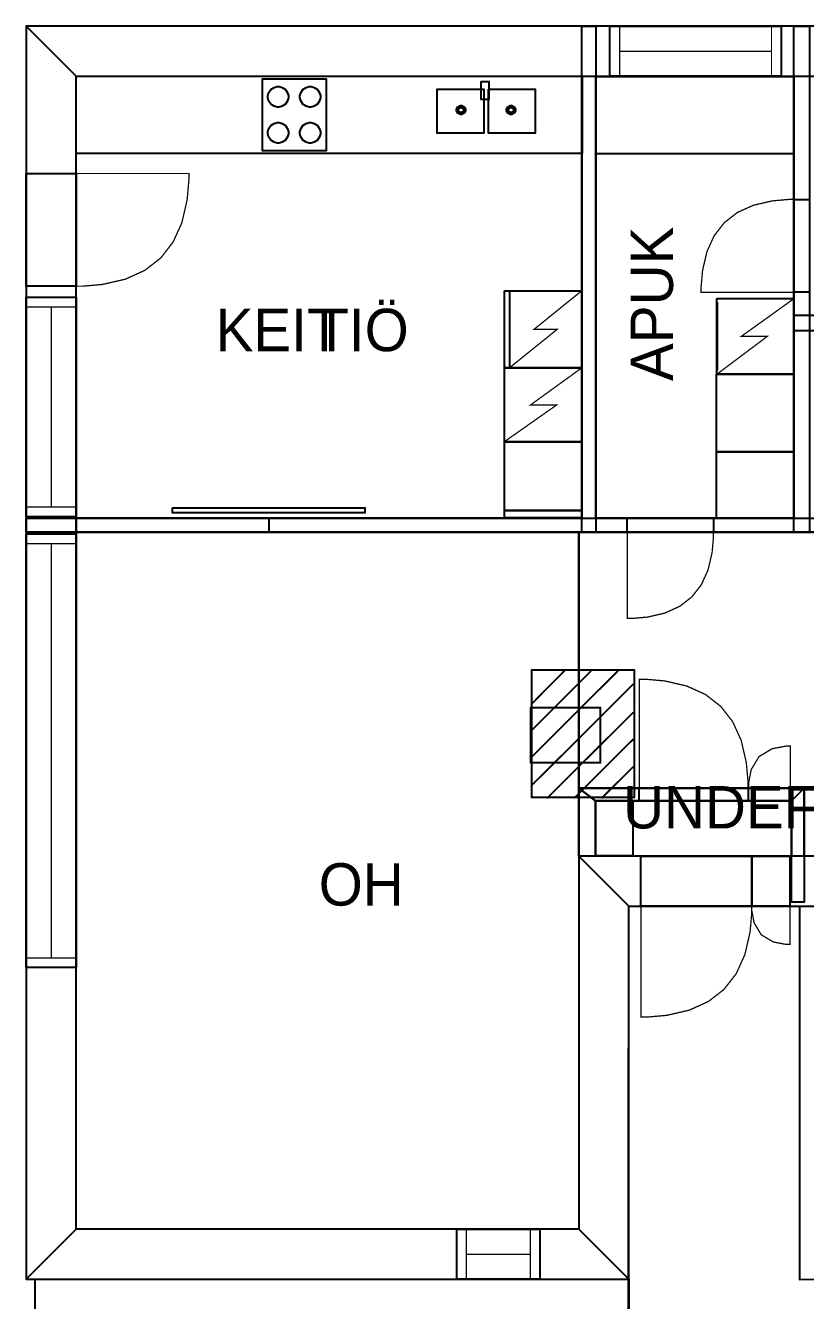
# Model space of a CAD drawing. Extents: x 1.1 to 16.2, y 0 to 16.7.
# Drawn here: x 1.06 to 7.38, y 6.36 to 16.69 of the extents above; entities that cross this region are included whole.
import ezdxf

# ---------------------------------------------------------------- set-up
doc = ezdxf.new("R2010")
doc.units = 0
doc.layers.get('0').update_dxf_attribs({"linetype": 'CONTINUOUS'})

msp = doc.modelspace()

# ---------------------------------------------------------------- linework, layer by layer
at = {"color": 0}
for points, const_width in [([(1.47032, 16.2829), (15.7449, 16.2829), (16.1511, 16.6892), (1.06407, 16.6892), (1.47032, 16.2829)], 0.00208), ([(1.47032, 6.93664), (1.47032, 16.2829), (1.06407, 16.6892), (1.06407, 6.53039), (1.47032, 6.93664)], 0.00208), ([(5.56928, 16.6892), (5.68386, 16.6892), (5.68386, 12.5866), (5.56928, 12.5866), (5.56928, 16.6892)], 0.00208), ([(5.79844, 16.6892), (7.18625, 16.6892), (7.18625, 16.2829), (5.79844, 16.2829), (5.79844, 16.6892)], 0.01042), ([(5.79844, 16.6892), (7.18625, 16.6892), (7.18625, 16.2829), (5.79844, 16.2829), (5.79844, 16.6892)], 0.01042), ([(7.29021, 16.6892), (7.41521, 16.6892), (7.41521, 12.5866), (7.29021, 12.5866), (7.29021, 16.6892)], 0.00208), ([(1.47037, 16.2828), (5.57232, 16.2828), (5.57232, 15.6578), (1.47037, 15.6578), (1.47037, 16.2828)], 0.01042), ([(2.97954, 16.2619), (3.4974, 16.2619), (3.4974, 15.6786), (2.97954, 15.6786), (2.97954, 16.2619)], 0.01042), ([(4.75435, 16.2415), (4.81685, 16.2415), (4.81685, 16.0957), (4.75435, 16.0957), (4.75435, 16.2415)], 0.01042), ([(5.68392, 16.2803), (7.2889, 16.2803), (7.2889, 15.6553), (5.68392, 15.6553), (5.68392, 16.2803)], 0.01042), ([(3.19069, 16.1161), (3.19069, 16.1079), (3.18414, 16.0836), (3.16629, 16.0571), (3.13976, 16.0393), (3.11546, 16.0328), (3.10736, 16.0328), (3.09924, 16.0328), (3.07488, 16.0393), (3.04839, 16.0571), (3.03054, 16.0836), (3.02403, 16.1079), (3.02403, 16.1161), (3.02403, 16.1242), (3.03054, 16.1485), (3.04839, 16.175), (3.07488, 16.1929), (3.09924, 16.1994), (3.10736, 16.1994), (3.11546, 16.1994), (3.13976, 16.1929), (3.16629, 16.175), (3.18414, 16.1485), (3.19069, 16.1242), (3.19069, 16.1161)], 0.01042), ([(3.45074, 16.1161), (3.45074, 16.1079), (3.44417, 16.0836), (3.42632, 16.0571), (3.39979, 16.0393), (3.37549, 16.0328), (3.3674, 16.0328), (3.35926, 16.0328), (3.33496, 16.0393), (3.30849, 16.0571), (3.29058, 16.0836), (3.28407, 16.1079), (3.28407, 16.1161), (3.28407, 16.1242), (3.29058, 16.1485), (3.30849, 16.175), (3.33496, 16.1929), (3.35926, 16.1994), (3.3674, 16.1994), (3.37549, 16.1994), (3.39979, 16.1929), (3.42632, 16.175), (3.44417, 16.1485), (3.45074, 16.1242), (3.45074, 16.1161)], 0.01042), ([(4.39578, 16.1796), (4.77419, 16.1796), (4.77419, 15.8221), (4.39578, 15.8221), (4.39578, 16.1796)], 0.01042), ([(4.81413, 16.1786), (5.19254, 16.1786), (5.19254, 15.8213), (4.81413, 15.8213), (4.81413, 16.1786)], 0.01042), ([(4.6275, 16.01), (4.6275, 16.0036), (4.61681, 15.9843), (4.59744, 15.9736), (4.59104, 15.9736), (4.58458, 15.9736), (4.56521, 15.9843), (4.55458, 16.0036), (4.55458, 16.01), (4.55458, 16.0165), (4.56521, 16.0358), (4.58458, 16.0465), (4.59104, 16.0465), (4.59744, 16.0465), (4.61681, 16.0358), (4.6275, 16.0165), (4.6275, 16.01)], 0.00833), ([(4.61187, 16.01), (4.61187, 16.0064), (4.60574, 15.9953), (4.59467, 15.9892), (4.59104, 15.9892), (4.58735, 15.9892), (4.57628, 15.9953), (4.57021, 16.0064), (4.57021, 16.01), (4.57021, 16.0137), (4.57628, 16.0249), (4.58735, 16.0308), (4.59104, 16.0308), (4.59467, 16.0308), (4.60574, 16.0249), (4.61187, 16.0137), (4.61187, 16.01)], 0.00833), ([(5.03244, 16.01), (5.03244, 16.0036), (5.02175, 15.9843), (5.00239, 15.9736), (4.99599, 15.9736), (4.98953, 15.9736), (4.97017, 15.9843), (4.95953, 16.0036), (4.95953, 16.01), (4.95953, 16.0165), (4.97017, 16.0358), (4.98953, 16.0465), (4.99599, 16.0465), (5.00239, 16.0465), (5.02175, 16.0358), (5.03244, 16.0165), (5.03244, 16.01)], 0.00833), ([(5.01682, 16.01), (5.01682, 16.0064), (5.01069, 15.9953), (4.99962, 15.9892), (4.99599, 15.9892), (4.99229, 15.9892), (4.98122, 15.9953), (4.97515, 16.0064), (4.97515, 16.01), (4.97515, 16.0137), (4.98122, 16.0249), (4.99229, 16.0308), (4.99599, 16.0308), (4.99962, 16.0308), (5.01069, 16.0249), (5.01682, 16.0137), (5.01682, 16.01)], 0.00833), ([(3.19069, 15.8244), (3.19069, 15.8163), (3.18414, 15.7919), (3.16629, 15.7654), (3.13976, 15.7476), (3.11546, 15.7411), (3.10736, 15.7411), (3.09924, 15.7411), (3.07488, 15.7476), (3.04839, 15.7654), (3.03054, 15.7919), (3.02403, 15.8163), (3.02403, 15.8244), (3.02403, 15.8325), (3.03054, 15.8568), (3.04839, 15.8833), (3.07488, 15.9013), (3.09924, 15.9078), (3.10736, 15.9078), (3.11546, 15.9078), (3.13976, 15.9013), (3.16629, 15.8833), (3.18414, 15.8568), (3.19069, 15.8325), (3.19069, 15.8244)], 0.01042), ([(3.45074, 15.8244), (3.45074, 15.8163), (3.44417, 15.7919), (3.42632, 15.7654), (3.39979, 15.7476), (3.37549, 15.7411), (3.3674, 15.7411), (3.35926, 15.7411), (3.33496, 15.7476), (3.30849, 15.7654), (3.29058, 15.7919), (3.28407, 15.8163), (3.28407, 15.8244), (3.28407, 15.8325), (3.29058, 15.8568), (3.30849, 15.8833), (3.33496, 15.9013), (3.35926, 15.9078), (3.3674, 15.9078), (3.37549, 15.9078), (3.39979, 15.9013), (3.42632, 15.8833), (3.44417, 15.8568), (3.45074, 15.8325), (3.45074, 15.8244)], 0.01042), ([(1.06407, 15.4946), (1.47032, 15.4946), (1.47032, 14.5811), (1.06407, 14.5811), (1.06407, 15.4946)], 0.01042), ([(1.06407, 15.4946), (1.47032, 15.4946), (1.47032, 14.5811), (1.06407, 14.5811), (1.06407, 15.4946)], 0.01042), ([(1.47032, 14.5811), (1.52382, 14.5811), (1.6844, 14.5954), (1.86996, 14.6382), (2.02696, 14.7096), (2.15543, 14.8096), (2.25537, 14.9381), (2.32671, 15.095), (2.36951, 15.2806), (2.38385, 15.4411), (2.38385, 15.4946), (1.47032, 15.4946), (1.47032, 14.5811)], 0.01042), ([(7.29021, 15.2842), (7.2461, 15.2842), (7.11376, 15.2725), (6.96083, 15.2372), (6.83143, 15.1783), (6.72558, 15.0961), (6.64324, 14.9901), (6.58442, 14.8608), (6.5491, 14.7079), (6.53738, 14.5756), (6.53738, 14.5314), (7.29021, 14.5314), (7.29021, 15.2842)], 0.01042), ([(7.29021, 15.2842), (7.41521, 15.2842), (7.41521, 14.5314), (7.29021, 14.5314), (7.29021, 15.2842)], 0.01042), ([(7.29021, 15.2842), (7.41521, 15.2842), (7.41521, 14.5314), (7.29021, 14.5314), (7.29021, 15.2842)], 0.01042), ([(1.06407, 14.4914), (1.47032, 14.4914), (1.47032, 12.712), (1.06407, 12.712), (1.06407, 14.4914)], 0.01042), ([(1.06407, 14.4914), (1.47032, 14.4914), (1.47032, 12.712), (1.06407, 12.712), (1.06407, 14.4914)], 0.01042), ([(4.94314, 14.5429), (4.94314, 13.9179), (5.56814, 13.9179), (5.56814, 14.5429), (4.94314, 14.5429)], 0.01042), ([(4.94314, 14.5429), (4.94314, 13.9179), (4.98481, 13.9179), (4.98481, 14.5429), (4.94314, 14.5429)], 0.01042), ([(6.66515, 14.4801), (6.66515, 13.8675), (7.29015, 13.8675), (7.29015, 14.4801), (6.66515, 14.4801)], 0.01021), ([(7.29021, 14.345), (11.7184, 14.345), (11.7184, 14.22), (7.29021, 14.22), (7.29021, 14.345)], 0.00208), ([(4.94331, 13.9179), (4.94331, 13.3204), (5.56831, 13.3204), (5.56831, 13.9179), (4.94331, 13.9179)], 0.00996), ([(6.66336, 13.8675), (6.66336, 13.2395), (7.28836, 13.2395), (7.28836, 13.8675), (6.66336, 13.8675)], 0.01042), ([(4.94336, 13.3204), (4.94336, 12.7618), (5.56836, 12.7618), (5.56836, 13.3204), (4.94336, 13.3204)], 0.01042), ([(6.66336, 13.2395), (6.66336, 12.7012), (7.28836, 12.7012), (7.28836, 13.2395), (6.66336, 13.2395)], 0.01042), ([(2.25136, 12.7846), (3.81114, 12.7846), (3.81114, 12.7429), (2.25136, 12.7429), (2.25136, 12.7846)], 0.01042), ([(4.94282, 12.7618), (4.94282, 12.7028), (5.56782, 12.7028), (5.56782, 12.7618), (4.94282, 12.7618)], 0.00589), ([(1.06407, 12.7012), (16.1511, 12.7012), (16.1511, 12.5866), (1.06407, 12.5866), (1.06407, 12.7012)], 0.00208), ([(1.47146, 12.7012), (3.03125, 12.7012), (3.03125, 12.5866), (1.47146, 12.5866), (1.47146, 12.7012)], 0.01042), ([(5.93842, 12.7012), (6.63747, 12.7012), (6.63747, 12.5866), (5.93842, 12.5866), (5.93842, 12.7012)], 0.01042), ([(5.93842, 12.7012), (6.63747, 12.7012), (6.63747, 12.5866), (5.93842, 12.5866), (5.93842, 12.7012)], 0.01042), ([(1.06407, 12.5729), (1.47032, 12.5729), (1.47032, 9.05664), (1.06407, 9.05664), (1.06407, 12.5729)], 0.01042), ([(1.06407, 12.5729), (1.47032, 12.5729), (1.47032, 9.05664), (1.06407, 9.05664), (1.06407, 12.5729)], 0.01042), ([(6.63747, 12.5866), (6.63747, 12.5457), (6.62651, 12.4228), (6.59375, 12.2808), (6.53917, 12.1607), (6.46268, 12.0624), (6.36436, 11.9859), (6.24425, 11.9313), (6.10221, 11.8985), (5.97933, 11.8876), (5.93842, 11.8876), (5.93842, 12.5866), (6.63747, 12.5866)], 0.01042), ([(5.16422, 11.4711), (5.16422, 10.436), (5.99571, 10.436), (5.99571, 11.4711), (5.16422, 11.4711)], 0.0138), ([(6.91769, 10.5126), (6.91769, 10.5643), (6.90386, 10.7193), (6.86253, 10.8985), (6.79362, 11.0502), (6.69715, 11.1742), (6.57308, 11.2707), (6.42144, 11.3396), (6.24224, 11.381), (6.08718, 11.3948), (6.03554, 11.3948), (6.03554, 10.5126), (6.91769, 10.5126)], 0.01042), ([(5.15733, 11.1668), (5.15733, 10.7172), (5.71967, 10.7172), (5.71967, 11.1668), (5.15733, 11.1668)], 0.0138), ([(6.92199, 10.5126), (6.92199, 10.5498), (6.94319, 10.6613), (7.00694, 10.7676), (7.11322, 10.8314), (7.22478, 10.8526), (7.26199, 10.8526), (7.26199, 10.5126), (6.92199, 10.5126)], 0.01042), ([(5.54585, 10.5126), (7.37386, 10.5126), (7.26969, 10.4084), (5.68126, 10.4084), (5.54585, 10.5126)], 0.00208), ([(5.54585, 9.96164), (5.54585, 10.5126), (5.68126, 10.4084), (5.68126, 9.96164), (5.54585, 9.96164)], 0.00208), ([(6.03554, 10.5126), (6.91769, 10.5126), (6.91769, 10.4084), (6.03554, 10.4084), (6.03554, 10.5126)], 0.01042), ([(6.03554, 10.5126), (6.91769, 10.5126), (6.91769, 10.4084), (6.03554, 10.4084), (6.03554, 10.5126)], 0.01042), ([(6.92199, 10.5126), (7.26199, 10.5126), (7.26199, 10.4084), (6.92199, 10.4084), (6.92199, 10.5126)], 0.01042), ([(6.92199, 10.5126), (7.26199, 10.5126), (7.26199, 10.4084), (6.92199, 10.4084), (6.92199, 10.5126)], 0.01042), ([(7.37386, 10.5126), (7.37386, 9.58746), (7.26969, 9.58746), (7.26969, 10.4084), (7.37386, 10.5126)], 0.00208), ([(5.68246, 10.4084), (5.68246, 9.96376), (5.98351, 9.96376), (5.98351, 10.4084), (5.68246, 10.4084)], 0.01042), ([(11.7184, 9.96164), (5.54585, 9.96164), (5.9521, 9.55539), (11.7184, 9.55539), (11.7184, 9.96164)], 0.00208), ([(5.54585, 9.96164), (5.54585, 6.93664), (5.9521, 6.53039), (5.9521, 9.55539), (5.54585, 9.96164)], 0.00208), ([(6.04915, 9.96164), (6.94835, 9.96164), (6.94835, 9.55539), (6.04915, 9.55539), (6.04915, 9.96164)], 0.01042), ([(6.04915, 9.96164), (6.94835, 9.96164), (6.94835, 9.55539), (6.04915, 9.55539), (6.04915, 9.96164)], 0.01042), ([(6.94781, 9.96164), (7.2576, 9.96164), (7.2576, 9.55539), (6.94781, 9.55539), (6.94781, 9.96164)], 0.01042), ([(6.94781, 9.96164), (7.2576, 9.96164), (7.2576, 9.55539), (6.94781, 9.55539), (6.94781, 9.96164)], 0.01042), ([(5.9521, 9.55539), (7.33399, 9.55539), (7.33399, 6.52935), (11.3122, 6.53039), (16.1511, 6.53039), (16.1511, 4.94151), (5.94586, 4.94151), (5.9521, 9.55539)], 0.00208), ([(6.94835, 9.55539), (6.94835, 9.50271), (6.93431, 9.34467), (6.89214, 9.162), (6.82189, 9.00743), (6.72353, 8.88097), (6.59706, 8.78261), (6.44249, 8.71235), (6.25982, 8.67019), (6.10172, 8.65608), (6.04904, 8.65608), (6.04904, 9.55539), (6.94835, 9.55539)], 0.01042), ([(6.94781, 9.55539), (6.94781, 9.52154), (6.96712, 9.41986), (7.02522, 9.32308), (7.12201, 9.26497), (7.22368, 9.24561), (7.2576, 9.24561), (7.2576, 9.55539), (6.94781, 9.55539)], 0.01042), ([(5.54585, 6.93664), (1.47032, 6.93664), (1.06407, 6.53039), (5.9521, 6.53039), (5.54585, 6.93664)], 0.00208), ([(4.55647, 6.93664), (5.22982, 6.93664), (5.22982, 6.53039), (4.55647, 6.53039), (4.55647, 6.93664)], 0.01042), ([(4.55647, 6.93664), (5.22982, 6.93664), (5.22982, 6.53039), (4.55647, 6.53039), (4.55647, 6.93664)], 0.01042)]:
    msp.add_lwpolyline(points, close=True, dxfattribs=dict(at, const_width=const_width))
for points in [[(1.47032, 6.93664), (1.47032, 16.2829), (1.06407, 16.6892), (1.06407, 6.53039), (1.47032, 6.93664)], [(1.47032, 16.2829), (15.7449, 16.2829), (16.1511, 16.6892), (1.06407, 16.6892), (1.47032, 16.2829)], [(5.56928, 16.6892), (5.68386, 16.6892), (5.68386, 12.5866), (5.56928, 12.5866), (5.56928, 16.6892)], [(7.29021, 16.6892), (7.41521, 16.6892), (7.41521, 12.5866), (7.29021, 12.5866), (7.29021, 16.6892)], [(7.29021, 14.345), (11.7184, 14.345), (11.7184, 14.22), (7.29021, 14.22), (7.29021, 14.345)], [(1.06407, 12.7012), (16.1511, 12.7012), (16.1511, 12.5866), (1.06407, 12.5866), (1.06407, 12.7012)], [(5.54585, 9.96164), (5.54585, 10.5126), (5.68126, 10.4084), (5.68126, 9.96164), (5.54585, 9.96164)], [(5.54585, 10.5126), (7.37386, 10.5126), (7.26969, 10.4084), (5.68126, 10.4084), (5.54585, 10.5126)], [(7.37386, 10.5126), (7.37386, 9.58746), (7.26969, 9.58746), (7.26969, 10.4084), (7.37386, 10.5126)], [(5.54585, 9.96164), (5.54585, 6.93664), (5.9521, 6.53039), (5.9521, 9.55539), (5.54585, 9.96164)], [(11.7184, 9.96164), (5.54585, 9.96164), (5.9521, 9.55539), (11.7184, 9.55539), (11.7184, 9.96164)], [(5.54585, 6.93664), (1.47032, 6.93664), (1.06407, 6.53039), (5.9521, 6.53039), (5.54585, 6.93664)]]:
    msp.add_lwpolyline(points, close=True, dxfattribs=at)
at = {"color": 7}
for points in [[(5.79844, 16.6892), (7.18625, 16.6892), (7.18625, 16.2829), (5.79844, 16.2829), (5.79844, 16.6892)], [(5.79844, 16.6892), (7.18625, 16.6892), (7.18625, 16.2829), (5.79844, 16.2829), (5.79844, 16.6892)], [(1.47032, 16.2829), (5.56928, 16.2829), (5.56928, 12.7012), (1.47032, 12.7012), (1.47032, 16.2829)], [(1.47037, 16.2828), (5.57232, 16.2828), (5.57232, 15.6578), (1.47037, 15.6578), (1.47037, 16.2828)], [(2.97954, 16.2619), (3.4974, 16.2619), (3.4974, 15.6786), (2.97954, 15.6786), (2.97954, 16.2619)], [(4.75435, 16.2415), (4.81685, 16.2415), (4.81685, 16.0957), (4.75435, 16.0957), (4.75435, 16.2415)], [(5.68386, 16.2829), (7.29021, 16.2829), (7.29021, 12.7012), (5.68386, 12.7012), (5.68386, 16.2829)], [(5.68392, 16.2803), (7.2889, 16.2803), (7.2889, 15.6553), (5.68392, 15.6553), (5.68392, 16.2803)], [(3.19069, 16.1161), (3.19069, 16.1079), (3.18414, 16.0836), (3.16629, 16.0571), (3.13976, 16.0393), (3.11546, 16.0328), (3.10736, 16.0328), (3.09924, 16.0328), (3.07488, 16.0393), (3.04839, 16.0571), (3.03054, 16.0836), (3.02403, 16.1079), (3.02403, 16.1161), (3.02403, 16.1242), (3.03054, 16.1485), (3.04839, 16.175), (3.07488, 16.1929), (3.09924, 16.1994), (3.10736, 16.1994), (3.11546, 16.1994), (3.13976, 16.1929), (3.16629, 16.175), (3.18414, 16.1485), (3.19069, 16.1242), (3.19069, 16.1161)], [(3.45074, 16.1161), (3.45074, 16.1079), (3.44417, 16.0836), (3.42632, 16.0571), (3.39979, 16.0393), (3.37549, 16.0328), (3.3674, 16.0328), (3.35926, 16.0328), (3.33496, 16.0393), (3.30849, 16.0571), (3.29058, 16.0836), (3.28407, 16.1079), (3.28407, 16.1161), (3.28407, 16.1242), (3.29058, 16.1485), (3.30849, 16.175), (3.33496, 16.1929), (3.35926, 16.1994), (3.3674, 16.1994), (3.37549, 16.1994), (3.39979, 16.1929), (3.42632, 16.175), (3.44417, 16.1485), (3.45074, 16.1242), (3.45074, 16.1161)], [(4.39578, 16.1796), (4.77419, 16.1796), (4.77419, 15.8221), (4.39578, 15.8221), (4.39578, 16.1796)], [(4.81413, 16.1786), (5.19254, 16.1786), (5.19254, 15.8213), (4.81413, 15.8213), (4.81413, 16.1786)], [(4.6275, 16.01), (4.6275, 16.0036), (4.61681, 15.9843), (4.59744, 15.9736), (4.59104, 15.9736), (4.58458, 15.9736), (4.56521, 15.9843), (4.55458, 16.0036), (4.55458, 16.01), (4.55458, 16.0165), (4.56521, 16.0358), (4.58458, 16.0465), (4.59104, 16.0465), (4.59744, 16.0465), (4.61681, 16.0358), (4.6275, 16.0165), (4.6275, 16.01)], [(4.61187, 16.01), (4.61187, 16.0064), (4.60574, 15.9953), (4.59467, 15.9892), (4.59104, 15.9892), (4.58735, 15.9892), (4.57628, 15.9953), (4.57021, 16.0064), (4.57021, 16.01), (4.57021, 16.0137), (4.57628, 16.0249), (4.58735, 16.0308), (4.59104, 16.0308), (4.59467, 16.0308), (4.60574, 16.0249), (4.61187, 16.0137), (4.61187, 16.01)], [(5.03244, 16.01), (5.03244, 16.0036), (5.02175, 15.9843), (5.00239, 15.9736), (4.99599, 15.9736), (4.98953, 15.9736), (4.97017, 15.9843), (4.95953, 16.0036), (4.95953, 16.01), (4.95953, 16.0165), (4.97017, 16.0358), (4.98953, 16.0465), (4.99599, 16.0465), (5.00239, 16.0465), (5.02175, 16.0358), (5.03244, 16.0165), (5.03244, 16.01)], [(5.01682, 16.01), (5.01682, 16.0064), (5.01069, 15.9953), (4.99962, 15.9892), (4.99599, 15.9892), (4.99229, 15.9892), (4.98122, 15.9953), (4.97515, 16.0064), (4.97515, 16.01), (4.97515, 16.0137), (4.98122, 16.0249), (4.99229, 16.0308), (4.99599, 16.0308), (4.99962, 16.0308), (5.01069, 16.0249), (5.01682, 16.0137), (5.01682, 16.01)], [(3.19069, 15.8244), (3.19069, 15.8163), (3.18414, 15.7919), (3.16629, 15.7654), (3.13976, 15.7476), (3.11546, 15.7411), (3.10736, 15.7411), (3.09924, 15.7411), (3.07488, 15.7476), (3.04839, 15.7654), (3.03054, 15.7919), (3.02403, 15.8163), (3.02403, 15.8244), (3.02403, 15.8325), (3.03054, 15.8568), (3.04839, 15.8833), (3.07488, 15.9013), (3.09924, 15.9078), (3.10736, 15.9078), (3.11546, 15.9078), (3.13976, 15.9013), (3.16629, 15.8833), (3.18414, 15.8568), (3.19069, 15.8325), (3.19069, 15.8244)], [(3.45074, 15.8244), (3.45074, 15.8163), (3.44417, 15.7919), (3.42632, 15.7654), (3.39979, 15.7476), (3.37549, 15.7411), (3.3674, 15.7411), (3.35926, 15.7411), (3.33496, 15.7476), (3.30849, 15.7654), (3.29058, 15.7919), (3.28407, 15.8163), (3.28407, 15.8244), (3.28407, 15.8325), (3.29058, 15.8568), (3.30849, 15.8833), (3.33496, 15.9013), (3.35926, 15.9078), (3.3674, 15.9078), (3.37549, 15.9078), (3.39979, 15.9013), (3.42632, 15.8833), (3.44417, 15.8568), (3.45074, 15.8325), (3.45074, 15.8244)], [(1.06407, 15.4946), (1.47032, 15.4946), (1.47032, 14.5811), (1.06407, 14.5811), (1.06407, 15.4946)], [(1.06407, 15.4946), (1.47032, 15.4946), (1.47032, 14.5811), (1.06407, 14.5811), (1.06407, 15.4946)], [(7.29021, 15.2842), (7.41521, 15.2842), (7.41521, 14.5314), (7.29021, 14.5314), (7.29021, 15.2842)], [(7.29021, 15.2842), (7.41521, 15.2842), (7.41521, 14.5314), (7.29021, 14.5314), (7.29021, 15.2842)], [(1.06407, 14.4914), (1.47032, 14.4914), (1.47032, 12.712), (1.06407, 12.712), (1.06407, 14.4914)], [(1.06407, 14.4914), (1.47032, 14.4914), (1.47032, 12.712), (1.06407, 12.712), (1.06407, 14.4914)], [(4.94314, 14.5429), (5.56814, 14.5429), (5.56814, 13.9179), (4.94314, 13.9179), (4.94314, 14.5429)], [(4.94314, 14.5429), (4.98481, 14.5429), (4.98481, 13.9179), (4.94314, 13.9179), (4.94314, 14.5429)], [(6.66515, 14.4801), (7.29015, 14.4801), (7.29015, 13.8675), (6.66515, 13.8675), (6.66515, 14.4801)], [(4.94331, 13.9179), (5.56831, 13.9179), (5.56831, 13.3204), (4.94331, 13.3204), (4.94331, 13.9179)], [(6.66336, 13.8675), (7.28836, 13.8675), (7.28836, 13.2395), (6.66336, 13.2395), (6.66336, 13.8675)], [(4.94336, 13.3204), (5.56836, 13.3204), (5.56836, 12.7618), (4.94336, 12.7618), (4.94336, 13.3204)], [(6.66336, 13.2395), (7.28836, 13.2395), (7.28836, 12.7012), (6.66336, 12.7012), (6.66336, 13.2395)], [(2.25136, 12.7846), (3.81114, 12.7846), (3.81114, 12.7429), (2.25136, 12.7429), (2.25136, 12.7846)], [(4.94282, 12.7618), (5.56782, 12.7618), (5.56782, 12.7028), (4.94282, 12.7028), (4.94282, 12.7618)], [(1.47146, 12.7012), (3.03125, 12.7012), (3.03125, 12.5866), (1.47146, 12.5866), (1.47146, 12.7012)], [(1.47146, 12.7012), (3.03125, 12.7012), (3.03125, 12.5866), (1.47146, 12.5866), (1.47146, 12.7012)], [(5.93842, 12.7012), (6.63747, 12.7012), (6.63747, 12.5866), (5.93842, 12.5866), (5.93842, 12.7012)], [(5.93842, 12.7012), (6.63747, 12.7012), (6.63747, 12.5866), (5.93842, 12.5866), (5.93842, 12.7012)], [(1.06407, 12.5729), (1.47032, 12.5729), (1.47032, 9.05664), (1.06407, 9.05664), (1.06407, 12.5729)], [(1.06407, 12.5729), (1.47032, 12.5729), (1.47032, 9.05664), (1.06407, 9.05664), (1.06407, 12.5729)], [(1.47032, 12.5866), (5.54585, 12.5866), (5.54585, 6.93664), (1.47032, 6.93664), (1.47032, 12.5866)], [(9.29232, 9.96164), (7.37386, 9.96164), (7.37386, 10.5126), (5.54585, 10.5126), (5.54585, 12.5866), (9.29232, 12.5866), (9.29232, 9.96164)], [(5.16422, 11.4711), (5.99571, 11.4711), (5.99571, 10.436), (5.16422, 10.436), (5.16422, 11.4711)], [(5.15733, 11.1668), (5.71967, 11.1668), (5.71967, 10.7172), (5.15733, 10.7172), (5.15733, 11.1668)], [(6.03554, 10.5126), (6.91769, 10.5126), (6.91769, 10.4084), (6.03554, 10.4084), (6.03554, 10.5126)], [(6.03554, 10.5126), (6.91769, 10.5126), (6.91769, 10.4084), (6.03554, 10.4084), (6.03554, 10.5126)], [(6.92199, 10.5126), (7.26199, 10.5126), (7.26199, 10.4084), (6.92199, 10.4084), (6.92199, 10.5126)], [(6.92199, 10.5126), (7.26199, 10.5126), (7.26199, 10.4084), (6.92199, 10.4084), (6.92199, 10.5126)], [(5.68126, 10.4084), (7.26969, 10.4084), (7.26969, 9.96164), (5.68126, 9.96164), (5.68126, 10.4084)], [(5.68246, 10.4084), (5.98351, 10.4084), (5.98351, 9.96376), (5.68246, 9.96376), (5.68246, 10.4084)], [(6.04915, 9.96164), (6.94835, 9.96164), (6.94835, 9.55539), (6.04915, 9.55539), (6.04915, 9.96164)], [(6.04915, 9.96164), (6.94835, 9.96164), (6.94835, 9.55539), (6.04915, 9.55539), (6.04915, 9.96164)], [(6.94781, 9.96164), (7.2576, 9.96164), (7.2576, 9.55539), (6.94781, 9.55539), (6.94781, 9.96164)], [(6.94781, 9.96164), (7.2576, 9.96164), (7.2576, 9.55539), (6.94781, 9.55539), (6.94781, 9.96164)], [(5.9521, 9.55539), (7.33399, 9.55539), (7.33399, 6.52935), (11.3122, 6.53039), (16.1511, 6.53039), (16.1511, 4.94151), (5.94586, 4.94151), (5.9521, 9.55539)], [(4.55647, 6.93664), (5.22982, 6.93664), (5.22982, 6.53039), (4.55647, 6.53039), (4.55647, 6.93664)], [(4.55647, 6.93664), (5.22982, 6.93664), (5.22982, 6.53039), (4.55647, 6.53039), (4.55647, 6.93664)], [(1.13856, 2.2654), (1.13856, 6.52843), (5.9521, 6.53039), (5.9521, 2.25749), (1.13856, 2.2654)]]:
    msp.add_lwpolyline(points, close=True, dxfattribs=at)
at = {"color": 0}
for points, const_width in [([(5.87651, 16.2829), (5.87651, 16.6892)], 0.01042), ([(7.10813, 16.2829), (7.10813, 16.6892)], 0.01042), ([(5.87651, 16.486), (7.10813, 16.486)], 0.01042), ([(5.56814, 14.5429), (5.18169, 14.2304), (5.36919, 14.2304), (4.98172, 13.9179)], 0.01042), ([(7.29015, 14.4801), (6.86307, 14.1739), (7.07351, 14.1739), (6.66515, 13.8675)], 0.01021), ([(1.47037, 14.4132), (1.06413, 14.4132)], 0.01042), ([(1.26725, 12.7902), (1.26725, 14.4132)], 0.01042), ([(6.67144, 14.4526), (6.67144, 13.8951)], 0.01021), ([(5.56831, 13.9179), (5.15375, 13.6182), (5.36626, 13.6182), (4.94331, 13.3214)], 0.00996), ([(1.47037, 12.7902), (1.06413, 12.7902)], 0.01042), ([(1.47037, 12.4947), (1.06413, 12.4947)], 0.01042), ([(1.26725, 9.13476), (1.26725, 12.4947)], 0.01042), ([(5.42974, 11.4643), (5.15733, 11.1885)], 0.0138), ([(5.64692, 11.4629), (5.15733, 10.975)], 0.0138), ([(5.86328, 11.4625), (5.1614, 10.7632)], 0.0138), ([(5.98876, 11.3562), (5.15733, 10.5278)], 0.0138), ([(5.98876, 11.1278), (5.28754, 10.4291)], 0.0138), ([(5.98876, 10.9101), (5.50689, 10.43)], 0.0138), ([(5.98876, 10.6876), (5.72933, 10.4291)], 0.0138), ([(1.47037, 9.13476), (1.06413, 9.13476)], 0.01042), ([(4.6346, 6.93664), (4.6346, 6.53039)], 0.01042), ([(5.15169, 6.93664), (5.15169, 6.53039)], 0.01042), ([(5.15169, 6.73351), (4.6346, 6.73351)], 0.01042)]:
    msp.add_lwpolyline(points, dxfattribs=dict(at, const_width=const_width))
at = {"color": 7}
for points, const_width in [([(1.47032, 16.2829), (5.56928, 16.2829), (5.56928, 12.7012), (1.47032, 12.7012), (1.47032, 16.2829)], 0.00208), ([(5.68386, 16.2829), (7.29021, 16.2829), (7.29021, 12.7012), (5.68386, 12.7012), (5.68386, 16.2829)], 0.00208), ([(1.47146, 12.7012), (3.03125, 12.7012), (3.03125, 12.5866), (1.47146, 12.5866), (1.47146, 12.7012)], 0.01042), ([(1.47032, 12.5866), (5.54585, 12.5866), (5.54585, 6.93664), (1.47032, 6.93664), (1.47032, 12.5866)], 0.00208), ([(9.29232, 9.96164), (7.37386, 9.96164), (7.37386, 10.5126), (5.54585, 10.5126), (5.54585, 12.5866), (9.29232, 12.5866), (9.29232, 9.96164)], 0.00208), ([(5.68126, 10.4084), (7.26969, 10.4084), (7.26969, 9.96164), (5.68126, 9.96164), (5.68126, 10.4084)], 0.00208), ([(1.13856, 2.2654), (1.13856, 6.52843), (5.9521, 6.53039), (5.9521, 2.25749), (1.13856, 2.2654)], 0.00208)]:
    msp.add_lwpolyline(points, close=True, dxfattribs=dict(at, const_width=const_width))

# ---------------------------------------------------------------- texts
at = {"color": 0}
msp.add_text('APUK', height=0.34375, rotation=90, dxfattribs=at).set_placement((6.30925, 13.8123))
for s, p in [('TIÖ', (3.40068, 14.0542)), ('KEIT', (2.6004, 14.0542)), ('UNDEFINED', (5.90472, 10.185)), ('OH', (3.43683, 9.5596))]:
    msp.add_text(s, height=0.34375, dxfattribs=at).set_placement(p)

doc.saveas('drawing.dxf')
